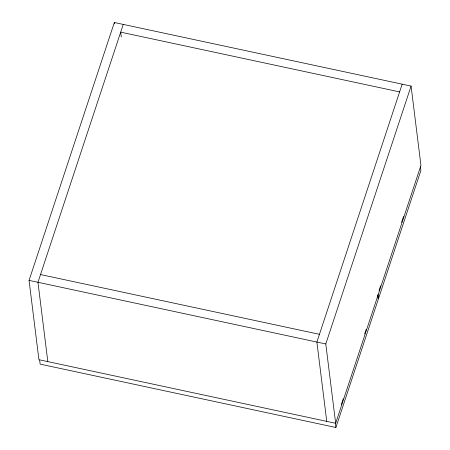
<?xml version="1.0" encoding="UTF-8"?>
<svg xmlns="http://www.w3.org/2000/svg" width="450" height="450" viewBox="0 0 450 450"><rect width="100%" height="100%" fill="white"/><g stroke="black" fill="none" stroke-linecap="round" stroke-linejoin="round"><path stroke-width="0.67" d="M29.059 280.384L114.345 22.5L411.075 86.074L420.941 165.392L335.655 423.276L38.925 359.702L29.059 280.384L325.789 343.963L335.655 423.276M123.249 24.407L37.963 282.291L47.824 361.609M402.176 84.167L316.884 342.056L326.751 421.369M325.789 343.963L411.075 86.074M341.257 404.73L343.243 398.728M364.641 334.018L366.188 329.349M379.046 290.464L380.593 285.795M401.552 222.418L403.537 216.416M39.645 360.056L40.151 364.134L335.891 427.5L378.253 299.419L377.747 295.335M399.617 91.907L120.69 32.141L121.297 37.012M40.523 274.556L319.444 334.316M420.39 166.393L420.896 170.471L378.534 298.558L378.028 294.48M335.301 422.741L335.891 427.5M114.345 22.5L114.519 23.889"/></g></svg>
